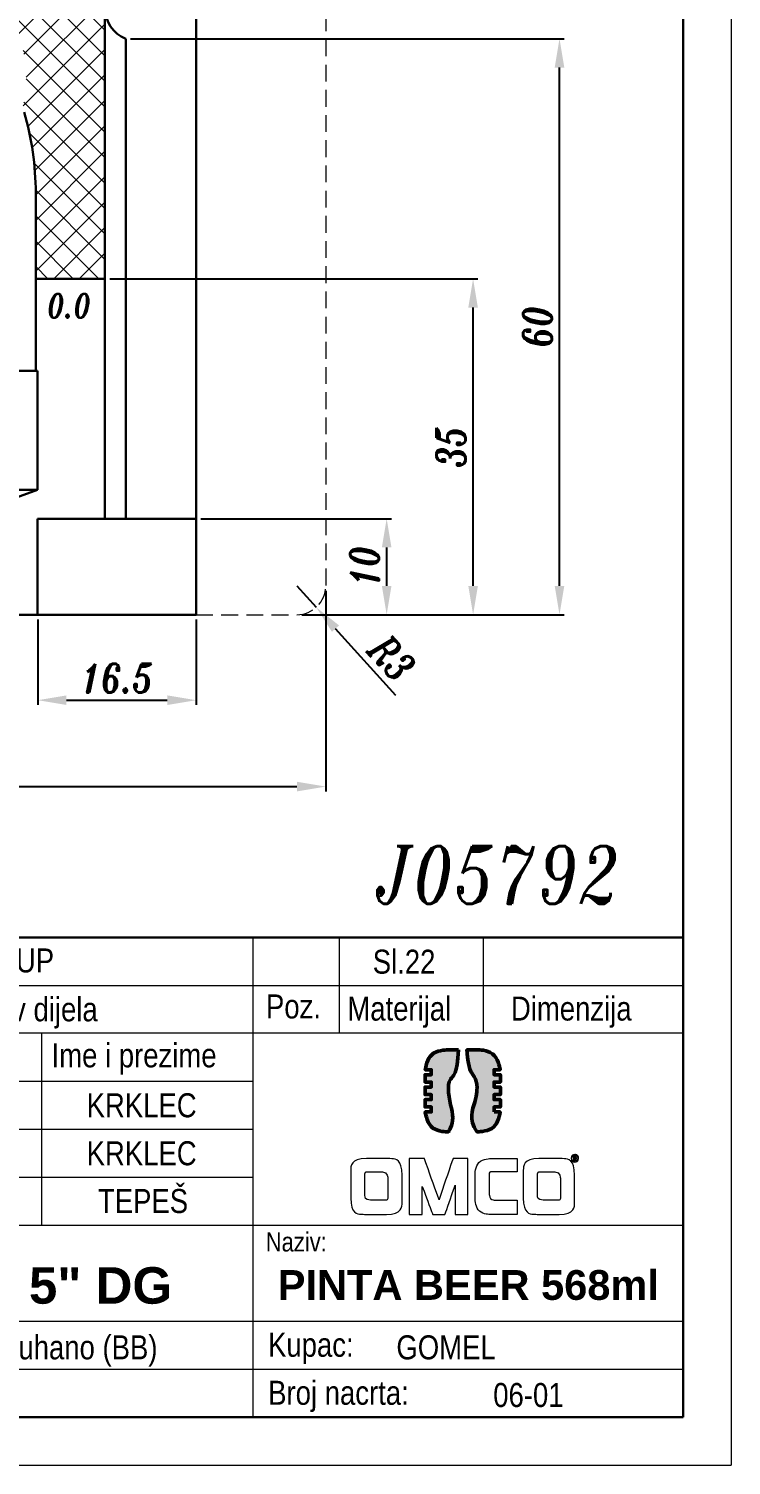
# Model space of a CAD drawing. Extents: x -234 to 1000, y -95 to 506.
# Drawn here: x 358.3 to 431.5, y -94.1 to 55.5 of the extents above; entities that cross this region are included whole.
import ezdxf

# ---------------------------------------------------------------- set-up
doc = ezdxf.new("R2010")
doc.units = 0
doc.header["$LTSCALE"] = 7
doc.header["$MEASUREMENT"] = 0
doc.linetypes.add('HIDDEN', pattern=[0.375, 0.25, -0.125])
doc.layers.get('0').update_dxf_attribs({"linetype": 'CONTINUOUS', "lineweight": 15})
for name, color, linetype, lineweight in [('2', 2, 'HIDDEN', 15), ('3', 3, 'CONTINUOUS', 30), ('4', 5, 'CONTINUOUS', 50), ('8', 250, 'CONTINUOUS', 15)]:
    doc.layers.add(name, color=color, linetype=linetype, lineweight=lineweight)
doc.styles.add('ITALICT', font='ITALICT.shx', dxfattribs={"width": 0.8, "height": 3})
doc.styles.get("Standard").update_dxf_attribs({"font": 'isocp.shx', "height": 3})
doc.styles.add('style2', font='swissc.ttf')
doc.dimstyles.get("Standard").update_dxf_attribs({"dimtxt": 3, "dimasz": 3, "dimexe": 0.5, "dimexo": 0.5, "dimgap": 0.8, "dimtad": 1, "dimdsep": 46, "dimtxsty": 'ITALICT', "dimcen": 0.09, "dimazin": 2, "dimtfac": 1, "dimtmove": 0, "dimatfit": 3, "dimfxl": 1, "dimtolj": 1, "dimtzin": 0, "dimarcsym": 0})

# ---------------------------------------------------------------- blocks, each defined once
blk = doc.blocks.new('*D44')
at = {"color": 0, "lineweight": -2, "transparency": 16777216}
for p, q in [((368.94, 54.48), (414.11, 54.48)), ((413.61, -2.52), (413.61, 51.48)), ((386.76, -5.52), (414.11, -5.52))]:
    blk.add_line(p, q, dxfattribs=at)
at = {"color": 0, "transparency": 16777216}
for points in [[(413.11, 51.48), (414.11, 51.48), (413.61, 54.48)], [(413.11, -2.52), (414.11, -2.52), (413.61, -5.52)]]:
    blk.add_solid(points, dxfattribs=at)
at = {"color": 0, "transparency": 16777216, "insert": (411.31, 24.48), "char_height": 3, "attachment_point": 5, "rotation": 90, "style": 'ITALICT'}
blk.add_mtext('\\A1;60', dxfattribs=at)
blk = doc.blocks.new('*D47')
at = {"color": 0, "lineweight": -2, "transparency": 16777216}
for p, q in [((366.76, 29.48), (405.11, 29.48)), ((404.61, -2.52), (404.61, 26.48)), ((386.76, -5.52), (405.11, -5.52))]:
    blk.add_line(p, q, dxfattribs=at)
at = {"color": 0, "transparency": 16777216}
for points in [[(404.11, 26.48), (405.11, 26.48), (404.61, 29.48)], [(404.11, -2.52), (405.11, -2.52), (404.61, -5.52)]]:
    blk.add_solid(points, dxfattribs=at)
at = {"color": 0, "transparency": 16777216, "insert": (402.31, 11.98), "char_height": 3, "attachment_point": 5, "rotation": 90, "style": 'ITALICT'}
blk.add_mtext('\\A1;35', dxfattribs=at)
blk = doc.blocks.new('*D61')
at = {"color": 0, "lineweight": -2, "transparency": 16777216}
for p, q in [((237.26, -3.02), (237.26, -23.93)), ((389.26, -3.02), (389.26, -23.93)), ((240.26, -23.43), (386.26, -23.43))]:
    blk.add_line(p, q, dxfattribs=at)
at = {"color": 0, "transparency": 16777216}
for points in [[(240.26, -22.93), (240.26, -23.93), (237.26, -23.43)], [(386.26, -22.93), (386.26, -23.93), (389.26, -23.43)]]:
    blk.add_solid(points, dxfattribs=at)
at = {"color": 0, "transparency": 16777216, "insert": (313.26, -21.13), "char_height": 3, "attachment_point": 5, "style": 'ITALICT'}
blk.add_mtext('\\A1;%%c152', dxfattribs=at)
blk = doc.blocks.new('*D92')
at = {"color": 0, "lineweight": -2, "transparency": 16777216}
for p, q in [((359.26, -6.02), (359.26, -14.93)), ((375.76, -6.02), (375.76, -14.93)), ((362.26, -14.43), (372.76, -14.43))]:
    blk.add_line(p, q, dxfattribs=at)
at = {"color": 0, "transparency": 16777216}
for points in [[(362.26, -13.93), (362.26, -14.93), (359.26, -14.43)], [(372.76, -13.93), (372.76, -14.93), (375.76, -14.43)]]:
    blk.add_solid(points, dxfattribs=at)
at = {"color": 0, "transparency": 16777216, "insert": (367.51, -12.13), "char_height": 3, "attachment_point": 5, "style": 'ITALICT'}
blk.add_mtext('\\A1;16.5', dxfattribs=at)
blk = doc.blocks.new('*D93')
at = {"color": 0, "lineweight": -2, "transparency": 16777216}
for p, q in [((386.26, -2.52), (388.27, -4.75)), ((396.58, -13.95), (390.28, -6.98))]:
    blk.add_line(p, q, dxfattribs=at)
at = {"color": 0, "transparency": 16777216}
blk.add_solid([(390.65, -6.64), (389.91, -7.31), (388.27, -4.75)], dxfattribs=at)
at = {"color": 0, "transparency": 16777216, "insert": (396.14, -10.03), "char_height": 3, "attachment_point": 5, "rotation": 312.1208, "style": 'ITALICT'}
blk.add_mtext('\\A1;R3', dxfattribs=at)
blk = doc.blocks.new('*D94')
at = {"color": 0, "lineweight": -2, "transparency": 16777216}
for p, q in [((376.26, 4.48), (396.11, 4.48)), ((395.61, -2.52), (395.61, 1.48)), ((386.76, -5.52), (396.11, -5.52))]:
    blk.add_line(p, q, dxfattribs=at)
at = {"color": 0, "transparency": 16777216}
for points in [[(395.11, 1.48), (396.11, 1.48), (395.61, 4.48)], [(395.11, -2.52), (396.11, -2.52), (395.61, -5.52)]]:
    blk.add_solid(points, dxfattribs=at)
at = {"color": 0, "transparency": 16777216, "insert": (393.31, -0.52), "char_height": 3, "attachment_point": 5, "rotation": 90, "style": 'ITALICT'}
blk.add_mtext('\\A1;10', dxfattribs=at)

msp = doc.modelspace()

# ---------------------------------------------------------------- hatches: boundary and pattern name
at = {"layer": '4'}
h = msp.add_hatch(color=142, dxfattribs=at)
edge = h.paths.add_edge_path()
edge.add_spline(control_points=[(399.6271, -57.3266), (399.6271, -57.3266), (399.6271, -57.3266), (399.6271, -57.3266), (399.6271, -57.3266), (399.8498, -59.2961), (401.5897, -59.3975), (401.8468, -59.3975), (401.8468, -59.3975), (401.8468, -59.3975), (402.0398, -59.3975), (402.0398, -59.3975), (402.0398, -59.3975), (402.9534, -58.0838), (402.0332, -56.1691), (402.0332, -54.8003), (402.0332, -54.8003), (402.0332, -53.7254), (402.9796, -53.4377), (403.0833, -50.8583), (403.0833, -50.8583), (401.9914, -50.8583), (401.9914, -50.8583), (401.9914, -50.8583), (400.1482, -50.8583), (399.728, -52.28), (399.632, -52.9292)], knot_values=[0.8095238, 0.8095238, 0.8095238, 0.8095238, 0.80952381, 0.80952381, 0.80952381, 0.80952381, 0.85714286, 0.85714286, 0.85714286, 0.85714286, 0.9047619, 0.9047619, 0.9047619, 0.90476191, 0.95238095, 0.95238095, 0.95238095, 0.95238095, 1, 1, 1, 1.04761905, 1.04761905, 1.04761905, 1.04761905, 1.0952381, 1.0952381, 1.0952381, 1.0952381], degree=3, periodic=0)
edge.add_spline(control_points=[(399.632, -52.9292), (399.632, -52.9292), (400.257, -52.9292), (400.257, -52.9292)], knot_values=[0.0952381, 0.0952381, 0.0952381, 0.0952381, 0.14285714, 0.14285714, 0.14285714, 0.14285714], degree=3, periodic=0)
edge.add_spline(control_points=[(400.257, -52.9292), (400.257, -52.9292), (400.257, -52.9292), (400.257, -52.9292), (400.257, -52.9292), (400.257, -52.9292), (400.257, -53.4522), (400.257, -53.4522)], knot_values=[0.14285714, 0.14285714, 0.14285714, 0.14285714, 0.14285714, 0.14285714, 0.14285714, 0.14285714, 0.19047619, 0.19047619, 0.19047619, 0.19047619], degree=3, periodic=0)
edge.add_spline(control_points=[(400.257, -53.4522), (400.257, -53.4522), (400.257, -53.4522), (400.257, -53.4522), (400.257, -53.4522), (400.257, -53.4522), (399.6033, -53.4522), (399.6033, -53.4522)], knot_values=[0.19047619, 0.19047619, 0.19047619, 0.19047619, 0.19047619, 0.19047619, 0.19047619, 0.19047619, 0.23809523, 0.23809523, 0.23809523, 0.23809523], degree=3, periodic=0)
edge.add_spline(control_points=[(399.6033, -53.4522), (399.6033, -53.4522), (399.6033, -53.4522), (399.6033, -53.4522), (399.6033, -53.4522), (399.6033, -53.4522), (399.6033, -54.2207), (399.6033, -54.2207)], knot_values=[0.23809523, 0.23809523, 0.23809523, 0.23809523, 0.23809524, 0.23809524, 0.23809524, 0.23809524, 0.28571428, 0.28571428, 0.28571428, 0.28571428], degree=3, periodic=0)
edge.add_spline(control_points=[(399.6033, -54.2207), (399.6033, -54.2207), (399.6033, -54.2207), (399.6033, -54.2207), (399.6033, -54.2207), (399.6033, -54.2207), (400.257, -54.2207), (400.257, -54.2207)], knot_values=[0.28571428, 0.28571428, 0.28571428, 0.28571428, 0.28571429, 0.28571429, 0.28571429, 0.28571429, 0.33333333, 0.33333333, 0.33333333, 0.33333333], degree=3, periodic=0)
edge.add_spline(control_points=[(400.257, -54.2207), (400.257, -54.2207), (400.257, -54.2207), (400.257, -54.2207), (400.257, -54.2207), (400.257, -54.2207), (400.257, -54.7436), (400.257, -54.7436)], knot_values=[0.33333333, 0.33333333, 0.33333333, 0.33333333, 0.33333333, 0.33333333, 0.33333333, 0.33333333, 0.38095238, 0.38095238, 0.38095238, 0.38095238], degree=3, periodic=0)
edge.add_spline(control_points=[(400.257, -54.7436), (400.257, -54.7436), (400.257, -54.7436), (400.257, -54.7436), (400.257, -54.7436), (400.257, -54.7436), (399.6033, -54.7436), (399.6033, -54.7436)], knot_values=[0.38095238, 0.38095238, 0.38095238, 0.38095238, 0.38095238, 0.38095238, 0.38095238, 0.38095238, 0.42857143, 0.42857143, 0.42857143, 0.42857143], degree=3, periodic=0)
edge.add_spline(control_points=[(399.6033, -54.7436), (399.6033, -54.7436), (399.6033, -54.7436), (399.6033, -54.7436), (399.6033, -54.7436), (399.6033, -54.7436), (399.6033, -55.5121), (399.6033, -55.5121)], knot_values=[0.42857143, 0.42857143, 0.42857143, 0.42857143, 0.42857143, 0.42857143, 0.42857143, 0.42857143, 0.47619047, 0.47619047, 0.47619047, 0.47619047], degree=3, periodic=0)
edge.add_spline(control_points=[(399.6033, -55.5121), (399.6033, -55.5121), (399.6033, -55.5121), (399.6033, -55.5121), (399.6033, -55.5121), (399.6033, -55.5121), (400.257, -55.5121), (400.257, -55.5121)], knot_values=[0.47619047, 0.47619047, 0.47619047, 0.47619047, 0.47619048, 0.47619048, 0.47619048, 0.47619048, 0.52380952, 0.52380952, 0.52380952, 0.52380952], degree=3, periodic=0)
edge.add_spline(control_points=[(400.257, -55.5121), (400.257, -55.5121), (400.257, -55.5121), (400.257, -55.5121), (400.257, -55.5121), (400.257, -55.5121), (400.257, -56.0351), (400.257, -56.0351)], knot_values=[0.52380952, 0.52380952, 0.52380952, 0.52380952, 0.52380952, 0.52380952, 0.52380952, 0.52380952, 0.57142857, 0.57142857, 0.57142857, 0.57142857], degree=3, periodic=0)
edge.add_spline(control_points=[(400.257, -56.0351), (400.257, -56.0351), (400.257, -56.0351), (400.257, -56.0351), (400.257, -56.0351), (400.257, -56.0351), (399.6033, -56.0351), (399.6033, -56.0351)], knot_values=[0.57142857, 0.57142857, 0.57142857, 0.57142857, 0.57142857, 0.57142857, 0.57142857, 0.57142857, 0.61904761, 0.61904761, 0.61904761, 0.61904761], degree=3, periodic=0)
edge.add_spline(control_points=[(399.6033, -56.0351), (399.6033, -56.0351), (399.6033, -56.0351), (399.6033, -56.0351), (399.6033, -56.0351), (399.6033, -56.0351), (399.6033, -56.8036), (399.6033, -56.8036)], knot_values=[0.61904761, 0.61904761, 0.61904761, 0.61904761, 0.61904762, 0.61904762, 0.61904762, 0.61904762, 0.66666666, 0.66666666, 0.66666666, 0.66666666], degree=3, periodic=0)
edge.add_spline(control_points=[(399.6033, -56.8036), (399.6033, -56.8036), (399.6033, -56.8036), (399.6033, -56.8036), (399.6033, -56.8036), (399.6033, -56.8036), (400.257, -56.8036), (400.257, -56.8036)], knot_values=[0.66666666, 0.66666666, 0.66666666, 0.66666666, 0.66666667, 0.66666667, 0.66666667, 0.66666667, 0.71428571, 0.71428571, 0.71428571, 0.71428571], degree=3, periodic=0)
edge.add_spline(control_points=[(400.257, -56.8036), (400.257, -56.8036), (400.257, -56.8036), (400.257, -56.8036), (400.257, -56.8036), (400.257, -56.8036), (400.257, -57.3266), (400.257, -57.3266)], knot_values=[0.71428571, 0.71428571, 0.71428571, 0.71428571, 0.71428571, 0.71428571, 0.71428571, 0.71428572, 0.76190476, 0.76190476, 0.76190476, 0.76190476], degree=3, periodic=0)
edge.add_spline(control_points=[(400.257, -57.3266), (400.257, -57.3266), (400.257, -57.3266), (400.257, -57.3266), (400.257, -57.3266), (400.257, -57.3266), (399.6271, -57.3266), (399.6271, -57.3266)], knot_values=[0.76190476, 0.76190476, 0.76190476, 0.76190476, 0.76190476, 0.76190476, 0.76190476, 0.76190476, 0.8095238, 0.8095238, 0.8095238, 0.8095238], degree=3, periodic=0)
h = msp.add_hatch(color=253, dxfattribs=at)
edge = h.paths.add_edge_path()
edge.add_spline(control_points=[(406.7946, -55.5121), (406.7946, -55.5121), (406.7946, -55.5121), (406.7946, -55.5121), (406.7946, -55.5121), (406.7946, -55.5121), (407.4483, -55.5121), (407.4483, -55.5121)], knot_values=[0.23809524, 0.23809524, 0.23809524, 0.23809524, 0.23809524, 0.23809524, 0.23809524, 0.23809524, 0.28571428, 0.28571428, 0.28571428, 0.28571428], degree=3, periodic=0)
edge.add_spline(control_points=[(407.4483, -55.5121), (407.4483, -55.5121), (407.4483, -55.5121), (407.4483, -55.5121), (407.4483, -55.5121), (407.4483, -55.5121), (407.4483, -54.7436), (407.4483, -54.7436)], knot_values=[0.28571428, 0.28571428, 0.28571428, 0.28571428, 0.28571429, 0.28571429, 0.28571429, 0.28571429, 0.33333333, 0.33333333, 0.33333333, 0.33333333], degree=3, periodic=0)
edge.add_spline(control_points=[(407.4483, -54.7436), (407.4483, -54.7436), (407.4483, -54.7436), (407.4483, -54.7436), (407.4483, -54.7436), (407.4483, -54.7436), (406.7946, -54.7436), (406.7946, -54.7436)], knot_values=[0.33333333, 0.33333333, 0.33333333, 0.33333333, 0.33333333, 0.33333333, 0.33333333, 0.33333333, 0.38095237, 0.38095237, 0.38095237, 0.38095237], degree=3, periodic=0)
edge.add_spline(control_points=[(406.7946, -54.7436), (406.7946, -54.7436), (406.7946, -54.7436), (406.7946, -54.7436), (406.7946, -54.7436), (406.7946, -54.7436), (406.7946, -54.2207), (406.7946, -54.2207)], knot_values=[0.38095237, 0.38095237, 0.38095237, 0.38095237, 0.38095238, 0.38095238, 0.38095238, 0.38095238, 0.42857143, 0.42857143, 0.42857143, 0.42857143], degree=3, periodic=0)
edge.add_spline(control_points=[(406.7946, -54.2207), (406.7946, -54.2207), (406.7946, -54.2207), (406.7946, -54.2207), (406.7946, -54.2207), (406.7946, -54.2207), (407.4483, -54.2207), (407.4483, -54.2207)], knot_values=[0.42857143, 0.42857143, 0.42857143, 0.42857143, 0.42857143, 0.42857143, 0.42857143, 0.42857143, 0.47619047, 0.47619047, 0.47619047, 0.47619047], degree=3, periodic=0)
edge.add_spline(control_points=[(407.4483, -54.2207), (407.4483, -54.2207), (407.4483, -54.2207), (407.4483, -54.2207), (407.4483, -54.2207), (407.4483, -54.2207), (407.4483, -53.4522), (407.4483, -53.4522)], knot_values=[0.47619047, 0.47619047, 0.47619047, 0.47619047, 0.47619048, 0.47619048, 0.47619048, 0.47619048, 0.52380952, 0.52380952, 0.52380952, 0.52380952], degree=3, periodic=0)
edge.add_spline(control_points=[(407.4483, -53.4522), (407.4483, -53.4522), (407.4483, -53.4522), (407.4483, -53.4522), (407.4483, -53.4522), (407.4483, -53.4522), (406.7946, -53.4522), (406.7946, -53.4522)], knot_values=[0.52380952, 0.52380952, 0.52380952, 0.52380952, 0.52380952, 0.52380952, 0.52380952, 0.52380952, 0.57142857, 0.57142857, 0.57142857, 0.57142857], degree=3, periodic=0)
edge.add_spline(control_points=[(406.7946, -53.4522), (406.7946, -53.4522), (406.7946, -53.4522), (406.7946, -53.4522), (406.7946, -53.4522), (406.7946, -53.4522), (406.7946, -52.9292), (406.7946, -52.9292)], knot_values=[0.57142857, 0.57142857, 0.57142857, 0.57142857, 0.57142857, 0.57142857, 0.57142857, 0.57142857, 0.61904761, 0.61904761, 0.61904761, 0.61904761], degree=3, periodic=0)
edge.add_spline(control_points=[(406.7946, -52.9292), (406.7946, -52.9292), (406.7946, -52.9292), (406.7946, -52.9292), (406.7946, -52.9292), (406.7946, -52.9292), (407.4226, -52.9292), (407.4226, -52.9292)], knot_values=[0.61904761, 0.61904761, 0.61904761, 0.61904761, 0.61904762, 0.61904762, 0.61904762, 0.61904762, 0.66666666, 0.66666666, 0.66666666, 0.66666666], degree=3, periodic=0)
edge.add_spline(control_points=[(407.4226, -52.9292), (407.4226, -52.9292), (407.4226, -52.9292), (407.4226, -52.9292), (407.4226, -52.9292), (407.1927, -50.9726), (405.4614, -50.8583), (405.2048, -50.8583), (405.2048, -50.8583), (405.2048, -50.8583), (403.968, -50.8583), (403.968, -50.8583)], knot_values=[0.66666666, 0.66666666, 0.66666666, 0.66666666, 0.66666667, 0.66666667, 0.66666667, 0.66666667, 0.71428571, 0.71428571, 0.71428571, 0.71428572, 0.76190476, 0.76190476, 0.76190476, 0.76190476], degree=3, periodic=0)
edge.add_spline(control_points=[(403.968, -50.8583), (403.968, -50.8583), (403.968, -50.8583), (403.968, -50.8583), (403.968, -50.8583), (404.0718, -53.4377), (405.0187, -53.7254), (405.0187, -54.8003), (405.0187, -54.8003), (405.0187, -56.1691), (404.0982, -58.0838), (405.0118, -59.3975), (405.0118, -59.3975), (405.0118, -59.3975), (405.0745, -59.3975), (405.0745, -59.3975), (405.0745, -59.3975), (406.9177, -59.3975), (407.3294, -57.9758), (407.4214, -57.3266)], knot_values=[0.76190476, 0.76190476, 0.76190476, 0.76190476, 0.76190476, 0.76190476, 0.76190476, 0.76190476, 0.80952381, 0.80952381, 0.80952381, 0.80952381, 0.85714286, 0.85714286, 0.85714286, 0.85714286, 0.9047619, 0.9047619, 0.9047619, 0.90476191, 0.95238095, 0.95238095, 0.95238095, 0.95238095], degree=3, periodic=0)
edge.add_spline(control_points=[(407.4214, -57.3266), (407.4214, -57.3266), (406.7946, -57.3266), (406.7946, -57.3266), (406.7946, -57.3266), (406.7946, -56.8036), (406.7946, -56.8036)], knot_values=[0.95238095, 0.95238095, 0.95238095, 0.95238095, 1, 1, 1, 1.04761905, 1.04761905, 1.04761905, 1.04761905], degree=3, periodic=0)
edge.add_spline(control_points=[(406.7946, -56.8036), (406.7946, -56.8036), (406.7946, -56.8036), (406.7946, -56.8036), (406.7946, -56.8036), (406.7946, -56.8036), (407.4483, -56.8036), (407.4483, -56.8036)], knot_values=[0.04761905, 0.04761905, 0.04761905, 0.04761905, 0.04761905, 0.04761905, 0.04761905, 0.04761905, 0.09523809, 0.09523809, 0.09523809, 0.09523809], degree=3, periodic=0)
edge.add_spline(control_points=[(407.4483, -56.8036), (407.4483, -56.8036), (407.4483, -56.8036), (407.4483, -56.8036), (407.4483, -56.8036), (407.4483, -56.8036), (407.4483, -56.0351), (407.4483, -56.0351)], knot_values=[0.09523809, 0.09523809, 0.09523809, 0.09523809, 0.0952381, 0.0952381, 0.0952381, 0.0952381, 0.14285714, 0.14285714, 0.14285714, 0.14285714], degree=3, periodic=0)
edge.add_spline(control_points=[(407.4483, -56.0351), (407.4483, -56.0351), (407.4483, -56.0351), (407.4483, -56.0351), (407.4483, -56.0351), (407.4483, -56.0351), (406.7946, -56.0351), (406.7946, -56.0351)], knot_values=[0.14285714, 0.14285714, 0.14285714, 0.14285714, 0.14285714, 0.14285714, 0.14285714, 0.14285714, 0.19047619, 0.19047619, 0.19047619, 0.19047619], degree=3, periodic=0)
edge.add_spline(control_points=[(406.7946, -56.0351), (406.7946, -56.0351), (406.7946, -56.0351), (406.7946, -56.0351), (406.7946, -56.0351), (406.7946, -56.0351), (406.7946, -55.5121), (406.7946, -55.5121)], knot_values=[0.19047619, 0.19047619, 0.19047619, 0.19047619, 0.19047619, 0.19047619, 0.19047619, 0.19047619, 0.23809524, 0.23809524, 0.23809524, 0.23809524], degree=3, periodic=0)
at = {"layer": '8'}
h = msp.add_hatch(dxfattribs=at)
h.set_pattern_fill('ANSI37', color=256, scale=15)
h.paths.add_polyline_path([(366.2561, 266.8253), (344.8604, 266.8253), (357.2506, 192.6826, -0.04141897), (359.0561, 170.9264), (359.0561, 167.9253, -0.07106881), (357.8562, 159.5258), (357.2961, 157.6053, 0.07107843), (357.0561, 155.9248), (357.0561, 80.5243, -0.1961162), (357.0561, 70.3263), (357.0561, 55.5243, -0.1554479), (357.702, 47.3537), (357.8561, 46.8254, -0.07106651), (359.0561, 38.4261), (359.0561, 29.4753), (366.2561, 29.4753)])
h.paths.add_polyline_path([(363.7529, 150.0169), (363.7529, 157.3586), (361.1279, 157.3586), (361.1279, 150.0169)], flags=24)
h.paths.add_polyline_path([(364.6573, 141.6922), (364.6573, 149.7993), (360.9073, 149.7993), (360.9073, 141.6922)], flags=24)

# ---------------------------------------------------------------- linework, layer by layer
for p, q in [((431.4997, 506.465), (431.4997, -94.1371)), ((381.6579, -39.1371), (381.6579, -89.1371)), ((390.6579, -39.1371), (390.6579, -49.1371)), ((405.6579, -39.1371), (405.6579, -49.1371)), ((212.8161, -44.1371), (426.4997, -44.1371)), ((426.4997, -49.1371), (212.8161, -49.1371)), ((359.6579, -49.1371), (359.6579, -69.1371)), ((212.8161, -54.1371), (381.6579, -54.1371)), ((212.8161, -59.1371), (381.6579, -59.1371)), ((212.8161, -64.1371), (381.6579, -64.1371)), ((212.8161, -69.1371), (426.4997, -69.1371)), ((212.8161, -79.1371), (426.4997, -79.1371)), ((212.8161, -84.1371), (426.4997, -84.1371)), ((11.4997, -94.1371), (431.4997, -94.1371))]:
    msp.add_line(p, q)
for points, knots in [([(395.5926, -67.9977), (395.5926, -67.9977), (393.395, -67.9977), (393.395, -67.9977), (393.395, -67.9977), (393.2078, -67.9977), (391.8675, -67.9191), (391.8675, -66.2929), (391.8675, -66.2929), (391.8675, -66.2929), (391.8675, -63.8095), (391.8675, -63.8095), (391.8675, -63.8095), (391.8675, -63.8095), (391.8675, -62.1834), (393.4934, -62.1834), (393.4934, -62.1834), (393.4934, -62.1834), (395.6813, -62.1834), (395.6813, -62.1834), (395.6813, -62.1834), (395.8685, -62.1834), (397.2088, -62.2722), (397.2088, -63.8982), (397.2088, -63.8982), (397.2088, -63.8982), (397.2088, -66.3717), (397.2088, -66.3717), (397.2088, -66.3717), (397.2088, -66.3717), (397.2187, -67.9977), (395.5926, -67.9977)], [0, 0, 0, 0, 0.125, 0.125, 0.125, 0.1875, 0.25, 0.25, 0.25, 0.3125, 0.375, 0.375, 0.375, 0.4375, 0.5, 0.5, 0.5, 0.5625, 0.625, 0.625, 0.625, 0.6875, 0.75, 0.75, 0.75, 0.8125, 0.875, 0.875, 0.875, 0.9375, 1, 1, 1, 1]), ([(402.7472, -67.9977), (402.7472, -67.9977), (402.7472, -64.9526), (402.7472, -64.9526), (402.7472, -64.9526), (402.7472, -64.9526), (401.6829, -67.9977), (401.6829, -67.9977), (401.6829, -67.9977), (401.6829, -67.9977), (400.4017, -67.9977), (400.4017, -67.9977), (400.4017, -67.9977), (400.4017, -67.9977), (399.3178, -65.0904), (399.3178, -65.0904), (399.3178, -65.0904), (399.3178, -65.0904), (399.3178, -67.9977), (399.3178, -67.9977), (399.3178, -67.9977), (399.3178, -67.9977), (397.9478, -67.9977), (397.9478, -67.9977), (397.9478, -67.9977), (397.9478, -67.9977), (397.9478, -62.1834), (397.9478, -62.1834), (397.9478, -62.1834), (397.9478, -62.1834), (399.5344, -62.1834), (399.5344, -62.1834), (399.5344, -62.1834), (399.5344, -62.1834), (401.0619, -66.4704), (401.0619, -66.4704), (401.0619, -66.4704), (401.0619, -66.4704), (402.5205, -62.1834), (402.5205, -62.1834), (402.5205, -62.1834), (402.5205, -62.1834), (404.0778, -62.1834), (404.0778, -62.1834), (404.0778, -62.1834), (404.0778, -62.1834), (404.0778, -67.9977), (404.0778, -67.9977), (404.0778, -67.9977), (404.0778, -67.9977), (402.7472, -67.9977), (402.7472, -67.9977)], [0, 0, 0, 0, 0.07692308, 0.07692308, 0.07692308, 0.11538462, 0.15384615, 0.15384615, 0.15384615, 0.19230769, 0.23076923, 0.23076923, 0.23076923, 0.26923077, 0.30769231, 0.30769231, 0.30769231, 0.34615385, 0.38461538, 0.38461538, 0.38461538, 0.42307692, 0.46153846, 0.46153846, 0.46153846, 0.5, 0.53846154, 0.53846154, 0.53846154, 0.57692308, 0.61538462, 0.61538462, 0.61538462, 0.65384615, 0.69230769, 0.69230769, 0.69230769, 0.73076923, 0.76923077, 0.76923077, 0.76923077, 0.80769231, 0.84615385, 0.84615385, 0.84615385, 0.88461538, 0.92307692, 0.92307692, 0.92307692, 0.96153846, 1, 1, 1, 1]), ([(409.2024, -66.5197), (409.2024, -66.5197), (406.8665, -66.5197), (406.8665, -66.5197), (406.8665, -66.5197), (406.2948, -66.5197), (406.2948, -65.8592), (406.2948, -65.8592), (406.2948, -65.8592), (406.2948, -65.8592), (406.2948, -63.7602), (406.2948, -63.7602), (406.2948, -63.7602), (406.2948, -63.573), (406.4822, -63.5632), (406.4822, -63.5632), (406.4822, -63.5632), (406.4822, -63.5632), (409.2024, -63.5632), (409.2024, -63.5632), (409.2024, -63.5632), (409.2024, -63.5632), (409.2024, -62.1834), (409.2024, -62.1834), (409.2024, -62.1834), (409.2024, -62.1834), (406.4429, -62.1834), (406.4429, -62.1834), (406.4429, -62.1834), (404.8168, -62.1834), (404.8168, -63.8095), (404.8168, -63.8095), (404.8168, -63.8095), (404.8168, -63.8095), (404.8168, -66.2929), (404.8168, -66.2929), (404.8168, -66.2929), (404.8168, -67.9191), (406.157, -67.9977), (406.3442, -67.9977), (406.3442, -67.9977), (406.3442, -67.9977), (409.2024, -67.9977), (409.2024, -67.9977), (409.2024, -67.9977), (409.2024, -67.9977), (409.2024, -66.5197), (409.2024, -66.5197)], [0, 0, 0, 0, 0.08333333, 0.08333333, 0.08333333, 0.125, 0.16666667, 0.16666667, 0.16666667, 0.20833333, 0.25, 0.25, 0.25, 0.29166667, 0.33333333, 0.33333333, 0.33333333, 0.375, 0.41666667, 0.41666667, 0.41666667, 0.45833333, 0.5, 0.5, 0.5, 0.54166667, 0.58333333, 0.58333333, 0.58333333, 0.625, 0.66666667, 0.66666667, 0.66666667, 0.70833333, 0.75, 0.75, 0.75, 0.79166667, 0.83333333, 0.83333333, 0.83333333, 0.875, 0.91666667, 0.91666667, 0.91666667, 0.95833333, 1, 1, 1, 1]), ([(413.5678, -67.9977), (413.5678, -67.9977), (411.3702, -67.9977), (411.3702, -67.9977), (411.3702, -67.9977), (411.183, -67.9977), (409.8429, -67.9191), (409.8429, -66.2929), (409.8429, -66.2929), (409.8429, -66.2929), (409.843, -63.8095), (409.843, -63.8095), (409.843, -63.8095), (409.843, -63.8095), (409.8429, -62.1834), (411.4688, -62.1834), (411.4688, -62.1834), (411.4688, -62.1834), (413.6567, -62.1834), (413.6567, -62.1834), (413.6567, -62.1834), (413.8438, -62.1834), (415.1841, -62.2722), (415.1841, -63.8982), (415.1841, -63.8982), (415.1841, -63.8982), (415.1841, -66.3717), (415.1841, -66.3717), (415.1841, -66.3717), (415.1841, -66.3717), (415.1939, -67.9977), (413.5678, -67.9977)], [0, 0, 0, 0, 0.125, 0.125, 0.125, 0.1875, 0.25, 0.25, 0.25, 0.3125, 0.375, 0.375, 0.375, 0.4375, 0.5, 0.5, 0.5, 0.5625, 0.625, 0.625, 0.625, 0.6875, 0.75, 0.75, 0.75, 0.8125, 0.875, 0.875, 0.875, 0.9375, 1, 1, 1, 1]), ([(415.2073, -62.5524), (414.9908, -62.5524), (414.8151, -62.3765), (414.8151, -62.1602), (414.8151, -62.1602), (414.8151, -61.9438), (414.9908, -61.768), (415.2073, -61.768), (415.2073, -61.768), (415.4238, -61.768), (415.5996, -61.9438), (415.5996, -62.1602), (415.5996, -62.1602), (415.5996, -62.3765), (415.4238, -62.5524), (415.2073, -62.5524)], [0, 0, 0, 0, 0.25, 0.25, 0.25, 0.375, 0.5, 0.5, 0.5, 0.625, 0.75, 0.75, 0.75, 0.875, 1, 1, 1, 1]), ([(415.2073, -61.8544), (415.0396, -61.8544), (414.9016, -61.9924), (414.9016, -62.1602), (414.9016, -62.1602), (414.9016, -62.3279), (415.0396, -62.4657), (415.2073, -62.4657), (415.2073, -62.4657), (415.3751, -62.4657), (415.5131, -62.3279), (415.5131, -62.1602), (415.5131, -62.1602), (415.5131, -61.9924), (415.3751, -61.8544), (415.2073, -61.8544)], [0, 0, 0, 0, 0.25, 0.25, 0.25, 0.375, 0.5, 0.5, 0.5, 0.625, 0.75, 0.75, 0.75, 0.875, 1, 1, 1, 1]), ([(415.2965, -62.2277), (415.2965, -62.2277), (415.3778, -62.352), (415.3778, -62.352), (415.3778, -62.352), (415.3778, -62.352), (415.2695, -62.352), (415.2695, -62.352), (415.2695, -62.352), (415.2695, -62.352), (415.202, -62.2413), (415.202, -62.2413), (415.202, -62.2413), (415.202, -62.2413), (415.1585, -62.2413), (415.1585, -62.2413), (415.1585, -62.2413), (415.1585, -62.2413), (415.1585, -62.352), (415.1585, -62.352), (415.1585, -62.352), (415.1585, -62.352), (415.0612, -62.352), (415.0612, -62.352), (415.0612, -62.352), (415.0612, -62.352), (415.0612, -61.9546), (415.0612, -61.9546), (415.0612, -61.9546), (415.0612, -61.9546), (415.2344, -61.9546), (415.2344, -61.9546), (415.2344, -61.9546), (415.2668, -61.9546), (415.3859, -61.9546), (415.3859, -62.0978), (415.3859, -62.0978), (415.3859, -62.1735), (415.34, -62.2113), (415.2965, -62.2277)], [0, 0, 0, 0, 0.1, 0.1, 0.1, 0.15, 0.2, 0.2, 0.2, 0.25, 0.3, 0.3, 0.3, 0.35, 0.4, 0.4, 0.4, 0.45, 0.5, 0.5, 0.5, 0.55, 0.6, 0.6, 0.6, 0.65, 0.7, 0.7, 0.7, 0.75, 0.8, 0.8, 0.8, 0.85, 0.9, 0.9, 0.9, 0.95, 1, 1, 1, 1]), ([(415.21, -62.0383), (415.21, -62.0383), (415.1585, -62.0383), (415.1585, -62.0383), (415.1585, -62.0383), (415.1585, -62.0383), (415.1585, -62.1627), (415.1585, -62.1627), (415.1585, -62.1627), (415.1585, -62.1627), (415.21, -62.1627), (415.21, -62.1627), (415.21, -62.1627), (415.2614, -62.1627), (415.283, -62.1438), (415.283, -62.0978), (415.283, -62.0978), (415.283, -62.0519), (415.2614, -62.0383), (415.21, -62.0383)], [0, 0, 0, 0, 0.2, 0.2, 0.2, 0.3, 0.4, 0.4, 0.4, 0.5, 0.6, 0.6, 0.6, 0.7, 0.8, 0.8, 0.8, 0.9, 1, 1, 1, 1]), ([(395.7305, -64.2332), (395.7305, -64.2332), (395.7305, -63.5632), (395.159, -63.5632), (395.159, -63.5632), (395.159, -63.5632), (393.533, -63.5632), (393.533, -63.5632), (393.533, -63.5632), (393.533, -63.5632), (393.3457, -63.573), (393.3457, -63.7602), (393.3457, -63.7602), (393.3457, -63.7602), (393.3457, -65.8592), (393.3457, -65.8592), (393.3457, -65.8592), (393.3457, -65.8592), (393.3457, -66.5197), (393.9173, -66.5197), (393.9173, -66.5197), (393.9173, -66.5197), (395.5433, -66.5197), (395.5433, -66.5197), (395.5433, -66.5197), (395.5433, -66.5197), (395.7305, -66.5197), (395.7305, -66.3324), (395.7305, -66.3324), (395.7305, -66.3324), (395.7305, -64.2332), (395.7305, -64.2332)], [0, 0, 0, 0, 0.125, 0.125, 0.125, 0.1875, 0.25, 0.25, 0.25, 0.3125, 0.375, 0.375, 0.375, 0.4375, 0.5, 0.5, 0.5, 0.5625, 0.625, 0.625, 0.625, 0.6875, 0.75, 0.75, 0.75, 0.8125, 0.875, 0.875, 0.875, 0.9375, 1, 1, 1, 1]), ([(413.7058, -64.2332), (413.7058, -64.2332), (413.7058, -63.5632), (413.1342, -63.5632), (413.1342, -63.5632), (413.1342, -63.5632), (411.5083, -63.5632), (411.5083, -63.5632), (411.5083, -63.5632), (411.5083, -63.5632), (411.3209, -63.573), (411.3209, -63.7602), (411.3209, -63.7602), (411.3209, -63.7602), (411.3209, -65.8592), (411.3209, -65.8592), (411.3209, -65.8592), (411.3209, -65.8592), (411.3209, -66.5197), (411.8926, -66.5197), (411.8926, -66.5197), (411.8926, -66.5197), (413.5186, -66.5197), (413.5186, -66.5197), (413.5186, -66.5197), (413.5186, -66.5197), (413.7058, -66.5197), (413.7058, -66.3324), (413.7058, -66.3324), (413.7058, -66.3324), (413.7058, -64.2332), (413.7058, -64.2332)], [0, 0, 0, 0, 0.125, 0.125, 0.125, 0.1875, 0.25, 0.25, 0.25, 0.3125, 0.375, 0.375, 0.375, 0.4375, 0.5, 0.5, 0.5, 0.5625, 0.625, 0.625, 0.625, 0.6875, 0.75, 0.75, 0.75, 0.8125, 0.875, 0.875, 0.875, 0.9375, 1, 1, 1, 1])]:
    msp.add_open_spline(points, degree=3, knots=knots)
at = {"layer": '2'}
for p, q in [((389.2561, 177.7753), (389.2561, -2.5247)), ((375.7561, -5.5247), (386.2561, -5.5247))]:
    msp.add_line(p, q, dxfattribs=at)
msp.add_arc((386.2561, -2.5247), 3, 270, 0, dxfattribs=at)
at = {"layer": '3'}
for p, q in [((426.4997, 501.465), (426.4997, -89.1371)), ((366.2561, 291.8253), (366.2561, 4.4753)), ((375.7561, 291.8253), (375.7561, -5.5247)), ((368.4399, 54.4753), (368.4399, 4.4753)), ((359.0561, 29.4753), (366.2561, 29.4753)), ((313.2561, 19.8753), (359.2561, 19.8753)), ((359.2561, 19.8753), (359.2561, 7.4748)), ((359.2561, 7.4748), (313.2561, 7.4748)), ((350.793, 4.3945), (359.2561, 7.4748)), ((359.2561, 4.4753), (359.2561, -5.5247)), ((359.2561, 4.4753), (375.7561, 4.4753)), ((313.2561, -5.5247), (375.7561, -5.5247)), ((212.8161, -39.1371), (426.4997, -39.1371)), ((426.4997, -39.1371), (426.4997, -89.1371)), ((31.4997, -89.1371), (426.4997, -89.1371)), ((212.8161, -89.1371), (426.4997, -89.1371))]:
    msp.add_line(p, q, dxfattribs=at)
at = {"layer": '3', "lineweight": 30, "ltscale": 0.075}
msp.add_line((359.0561, 19.8753), (359.0561, 38.4253), dxfattribs=at)
at = {"layer": '3'}
msp.add_arc((369.7561, 57.7184), 3.5, 180, 247.910738, dxfattribs=at)
at = {"layer": '3', "lineweight": 30}
msp.add_arc((329.0581, 38.4257), 29.998, 359.999083, 16.260796, dxfattribs=at)
at = {"layer": '4', "color": 142}
msp.add_open_spline([(403.0833, -50.8583), (403.0833, -50.8583), (401.9914, -50.8583), (401.9914, -50.8583), (401.9914, -50.8583), (400.1482, -50.8583), (399.728, -52.28), (399.632, -52.9292), (399.632, -52.9292), (399.632, -52.9292), (400.257, -52.9292), (400.257, -52.9292), (400.257, -52.9292), (400.257, -52.9292), (400.257, -53.4522), (400.257, -53.4522), (400.257, -53.4522), (400.257, -53.4522), (399.6033, -53.4522), (399.6033, -53.4522), (399.6033, -53.4522), (399.6033, -53.4522), (399.6033, -54.2207), (399.6033, -54.2207), (399.6033, -54.2207), (399.6033, -54.2207), (400.257, -54.2207), (400.257, -54.2207), (400.257, -54.2207), (400.257, -54.2207), (400.257, -54.7436), (400.257, -54.7436), (400.257, -54.7436), (400.257, -54.7436), (399.6033, -54.7436), (399.6033, -54.7436), (399.6033, -54.7436), (399.6033, -54.7436), (399.6033, -55.5121), (399.6033, -55.5121), (399.6033, -55.5121), (399.6033, -55.5121), (400.257, -55.5121), (400.257, -55.5121), (400.257, -55.5121), (400.257, -55.5121), (400.257, -56.0351), (400.257, -56.0351), (400.257, -56.0351), (400.257, -56.0351), (399.6033, -56.0351), (399.6033, -56.0351), (399.6033, -56.0351), (399.6033, -56.0351), (399.6033, -56.8036), (399.6033, -56.8036), (399.6033, -56.8036), (399.6033, -56.8036), (400.257, -56.8036), (400.257, -56.8036), (400.257, -56.8036), (400.257, -56.8036), (400.257, -57.3266), (400.257, -57.3266), (400.257, -57.3266), (400.257, -57.3266), (399.6271, -57.3266), (399.6271, -57.3266), (399.6271, -57.3266), (399.8498, -59.2961), (401.5897, -59.3975), (401.8468, -59.3975), (401.8468, -59.3975), (401.8468, -59.3975), (402.0398, -59.3975), (402.0398, -59.3975), (402.0398, -59.3975), (402.9534, -58.0838), (402.0332, -56.1691), (402.0332, -54.8003), (402.0332, -54.8003), (402.0332, -53.7254), (402.9796, -53.4377), (403.0833, -50.8583)], degree=3, knots=[0, 0, 0, 0, 0.04761905, 0.04761905, 0.04761905, 0.07142857, 0.0952381, 0.0952381, 0.0952381, 0.11904762, 0.14285714, 0.14285714, 0.14285714, 0.16666667, 0.19047619, 0.19047619, 0.19047619, 0.21428571, 0.23809524, 0.23809524, 0.23809524, 0.26190476, 0.28571429, 0.28571429, 0.28571429, 0.30952381, 0.33333333, 0.33333333, 0.33333333, 0.35714286, 0.38095238, 0.38095238, 0.38095238, 0.4047619, 0.42857143, 0.42857143, 0.42857143, 0.45238095, 0.47619048, 0.47619048, 0.47619048, 0.5, 0.52380952, 0.52380952, 0.52380952, 0.54761905, 0.57142857, 0.57142857, 0.57142857, 0.5952381, 0.61904762, 0.61904762, 0.61904762, 0.64285714, 0.66666667, 0.66666667, 0.66666667, 0.69047619, 0.71428571, 0.71428571, 0.71428571, 0.73809524, 0.76190476, 0.76190476, 0.76190476, 0.78571429, 0.80952381, 0.80952381, 0.80952381, 0.83333333, 0.85714286, 0.85714286, 0.85714286, 0.88095238, 0.9047619, 0.9047619, 0.9047619, 0.92857143, 0.95238095, 0.95238095, 0.95238095, 0.97619048, 1, 1, 1, 1], dxfattribs=at)
at = {"layer": '4', "color": 253}
msp.add_open_spline([(406.7946, -57.3266), (406.7946, -57.3266), (406.7946, -56.8036), (406.7946, -56.8036), (406.7946, -56.8036), (406.7946, -56.8036), (407.4483, -56.8036), (407.4483, -56.8036), (407.4483, -56.8036), (407.4483, -56.8036), (407.4483, -56.0351), (407.4483, -56.0351), (407.4483, -56.0351), (407.4483, -56.0351), (406.7946, -56.0351), (406.7946, -56.0351), (406.7946, -56.0351), (406.7946, -56.0351), (406.7946, -55.5121), (406.7946, -55.5121), (406.7946, -55.5121), (406.7946, -55.5121), (407.4483, -55.5121), (407.4483, -55.5121), (407.4483, -55.5121), (407.4483, -55.5121), (407.4483, -54.7436), (407.4483, -54.7436), (407.4483, -54.7436), (407.4483, -54.7436), (406.7946, -54.7436), (406.7946, -54.7436), (406.7946, -54.7436), (406.7946, -54.7436), (406.7946, -54.2207), (406.7946, -54.2207), (406.7946, -54.2207), (406.7946, -54.2207), (407.4483, -54.2207), (407.4483, -54.2207), (407.4483, -54.2207), (407.4483, -54.2207), (407.4483, -53.4522), (407.4483, -53.4522), (407.4483, -53.4522), (407.4483, -53.4522), (406.7946, -53.4522), (406.7946, -53.4522), (406.7946, -53.4522), (406.7946, -53.4522), (406.7946, -52.9292), (406.7946, -52.9292), (406.7946, -52.9292), (406.7946, -52.9292), (407.4226, -52.9292), (407.4226, -52.9292), (407.4226, -52.9292), (407.1927, -50.9726), (405.4614, -50.8583), (405.2048, -50.8583), (405.2048, -50.8583), (405.2048, -50.8583), (403.968, -50.8583), (403.968, -50.8583), (403.968, -50.8583), (404.0718, -53.4377), (405.0187, -53.7254), (405.0187, -54.8003), (405.0187, -54.8003), (405.0187, -56.1691), (404.0982, -58.0838), (405.0118, -59.3975), (405.0118, -59.3975), (405.0118, -59.3975), (405.0745, -59.3975), (405.0745, -59.3975), (405.0745, -59.3975), (406.9177, -59.3975), (407.3294, -57.9758), (407.4214, -57.3266), (407.4214, -57.3266), (407.4214, -57.3266), (406.7946, -57.3266), (406.7946, -57.3266)], degree=3, knots=[0, 0, 0, 0, 0.04761905, 0.04761905, 0.04761905, 0.07142857, 0.0952381, 0.0952381, 0.0952381, 0.11904762, 0.14285714, 0.14285714, 0.14285714, 0.16666667, 0.19047619, 0.19047619, 0.19047619, 0.21428571, 0.23809524, 0.23809524, 0.23809524, 0.26190476, 0.28571429, 0.28571429, 0.28571429, 0.30952381, 0.33333333, 0.33333333, 0.33333333, 0.35714286, 0.38095238, 0.38095238, 0.38095238, 0.4047619, 0.42857143, 0.42857143, 0.42857143, 0.45238095, 0.47619048, 0.47619048, 0.47619048, 0.5, 0.52380952, 0.52380952, 0.52380952, 0.54761905, 0.57142857, 0.57142857, 0.57142857, 0.5952381, 0.61904762, 0.61904762, 0.61904762, 0.64285714, 0.66666667, 0.66666667, 0.66666667, 0.69047619, 0.71428571, 0.71428571, 0.71428571, 0.73809524, 0.76190476, 0.76190476, 0.76190476, 0.78571429, 0.80952381, 0.80952381, 0.80952381, 0.83333333, 0.85714286, 0.85714286, 0.85714286, 0.88095238, 0.9047619, 0.9047619, 0.9047619, 0.92857143, 0.95238095, 0.95238095, 0.95238095, 0.97619048, 1, 1, 1, 1], dxfattribs=at)

# ---------------------------------------------------------------- texts
at = {"style": 'ITALICT', "width": 0.8}
for s, height, p in [('0.0', 2.5, (360.2661, 25.4057)), ('J05792', 6, (394.4453, -35.6309))]:
    msp.add_text(s, height=height, dxfattribs=at).set_placement(p)
at = {"style": 'style2'}
for s, height, p in [('KALUP', 2.5, (351.5836, -42.7969)), ('Sl.22', 2.5, (394.158, -42.9214)), ('Naziv dijela', 2.5, (350.8703, -47.8833)), ('Poz.', 2.5, (383.0367, -47.5867)), ('Materijal', 2.5, (391.5127, -47.8085)), ('Dimenzija', 2.5, (408.5524, -47.804)), ('Ime i prezime', 2.5, (360.706, -52.6783)), ('KRKLEC', 2.5, (364.3597, -57.8825)), ('KRKLEC', 2.5, (364.3597, -62.8825)), ('TEPEŠ', 2.5, (365.5371, -67.8566)), ('Naziv:', 2, (383.0118, -71.8652)), ('puhano - puhano (BB)', 2.5, (343.5599, -83.1014)), ('Kupac:', 2.5, (383.254, -82.8327)), ('GOMEL', 2.5, (396.621, -83.1014)), ('Broj nacrta:', 2.5, (383.267, -87.8356)), ('06-01', 2.5, (406.7101, -88.0671))]:
    msp.add_text(s, height=height, dxfattribs=at).set_placement(p)
at = {"attachment_point": 1}
for s, insert, char_height, width in [('{\\fArial|b1|i0|c238|p34;HEYE - 5" DG}', (339.1811, -73.5025), 3.8, 38.107033), ('{\\fArial|b1|i0|c238|p34;PINTA BEER 568ml}', (384.2625, -73.8049), 3.1, 44.186058)]:
    msp.add_mtext(s, dxfattribs=dict(at, insert=insert, char_height=char_height, width=width))

# ---------------------------------------------------------------- dimensions: what is measured, and where the dimension line sits
dim = msp.add_linear_dim(base=(413.6075, 54.4753), p1=(386.2561, -5.5247), p2=(368.4399, 54.4753), angle=90, dimstyle='Standard', override={"dimtmove": 0})
dim.commit()
dim.dimension.update_dxf_attribs({"geometry": '*D44', "text_midpoint": (411.3075, 24.4753)})
for base, p2, picture, middle in [((404.6075, 29.4753), (366.2561, 29.4753), '*D47', (404.6075, 11.9753)), ((395.6075, 4.4753), (375.7561, 4.4753), '*D94', (395.6075, -0.5247))]:
    dim = msp.add_linear_dim(base=base, p1=(386.2561, -5.5247), p2=p2, angle=90, dimstyle='Standard', override={"dimtmove": 0})
    dim.commit()
    dim.dimension.update_dxf_attribs({"geometry": picture, "text_midpoint": middle, "dimtype": 160})
dim = msp.add_linear_dim(base=(389.2561, -23.4335), p1=(237.2561, -2.5247), p2=(389.2561, -2.5247), text='%%c<>', dimstyle='Standard', override={"dimtmove": 0})
dim.commit()
dim.dimension.update_dxf_attribs({"geometry": '*D61', "text_midpoint": (313.2561, -23.4335), "dimtype": 160})
dim = msp.add_radius_dim(center=(386.2561, -2.5247), mpoint=(388.2682, -4.7499), dimstyle='Standard')
dim.commit()
dim.dimension.update_dxf_attribs({"geometry": '*D93', "text_midpoint": (396.1445, -10.0312)})
dim = msp.add_linear_dim(base=(375.7561, -14.4335), p1=(359.2561, -5.5247), p2=(375.7561, -5.5247), dimstyle='Standard')
dim.commit()
dim.dimension.update_dxf_attribs({"geometry": '*D92', "text_midpoint": (367.5061, -12.1335)})

doc.saveas('drawing.dxf')
